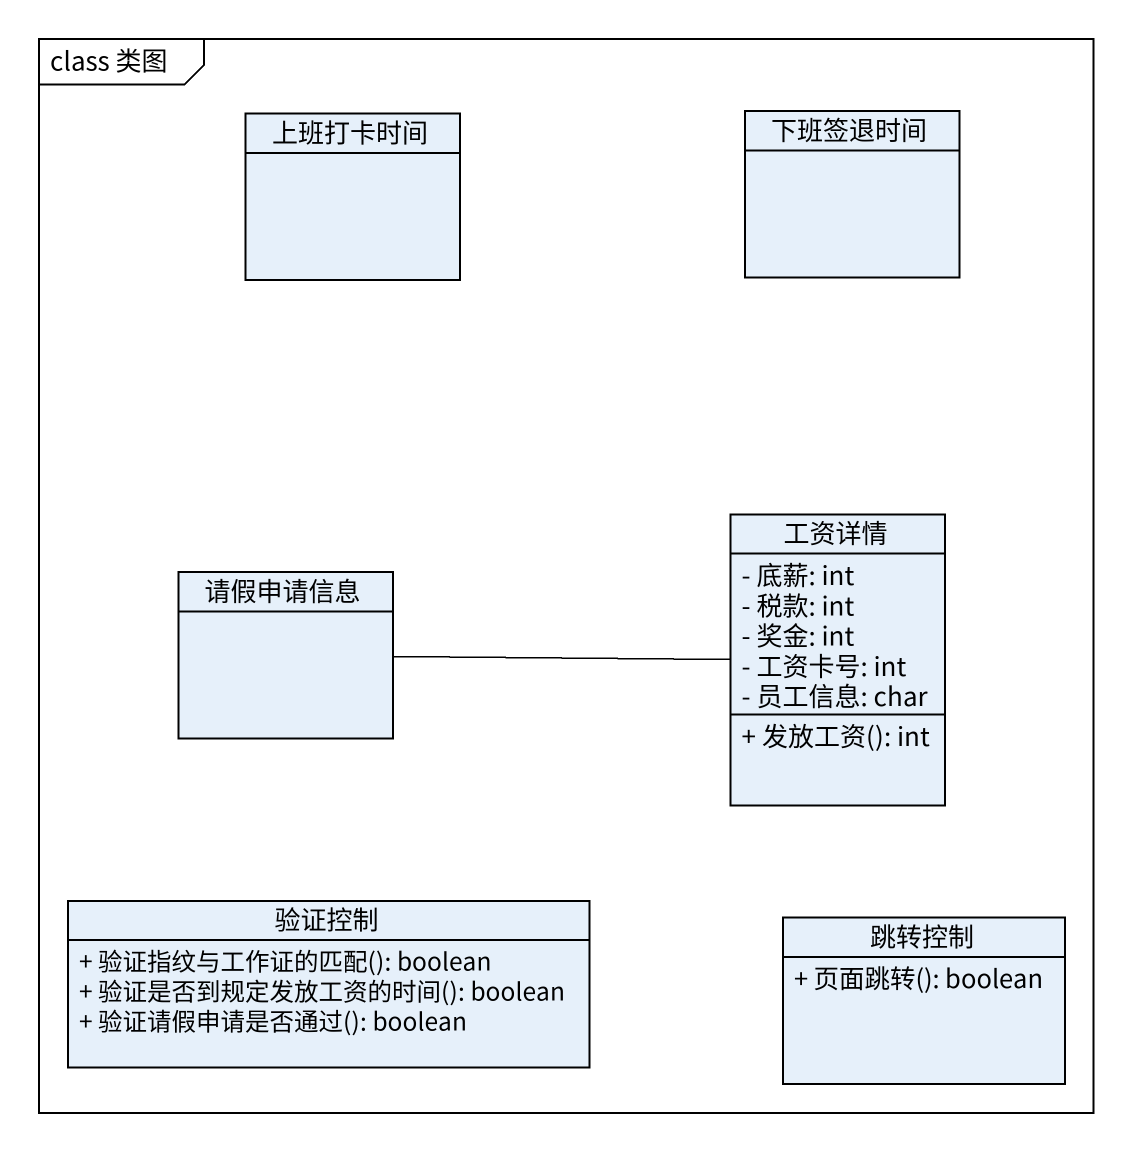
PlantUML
@startuml
mainframe class 类图
hide circle
hide empty members
skinparam classAttributeIconSize 0
class 上班打卡时间
class 下班签退时间
class 工资详情 {
  - 底薪: int
  - 税款: int
  - 奖金: int
  - 工资卡号: int
  - 员工信息: char
  + 发放工资(): int
}
class 请假申请信息
class 验证控制 {
  + 验证指纹与工作证的匹配(): boolean
  + 验证是否到规定发放工资的时间(): boolean
  + 验证请假申请是否通过(): boolean
}
class 跳转控制 {
  + 页面跳转(): boolean
}
请假申请信息 -right- 工资详情
@enduml
